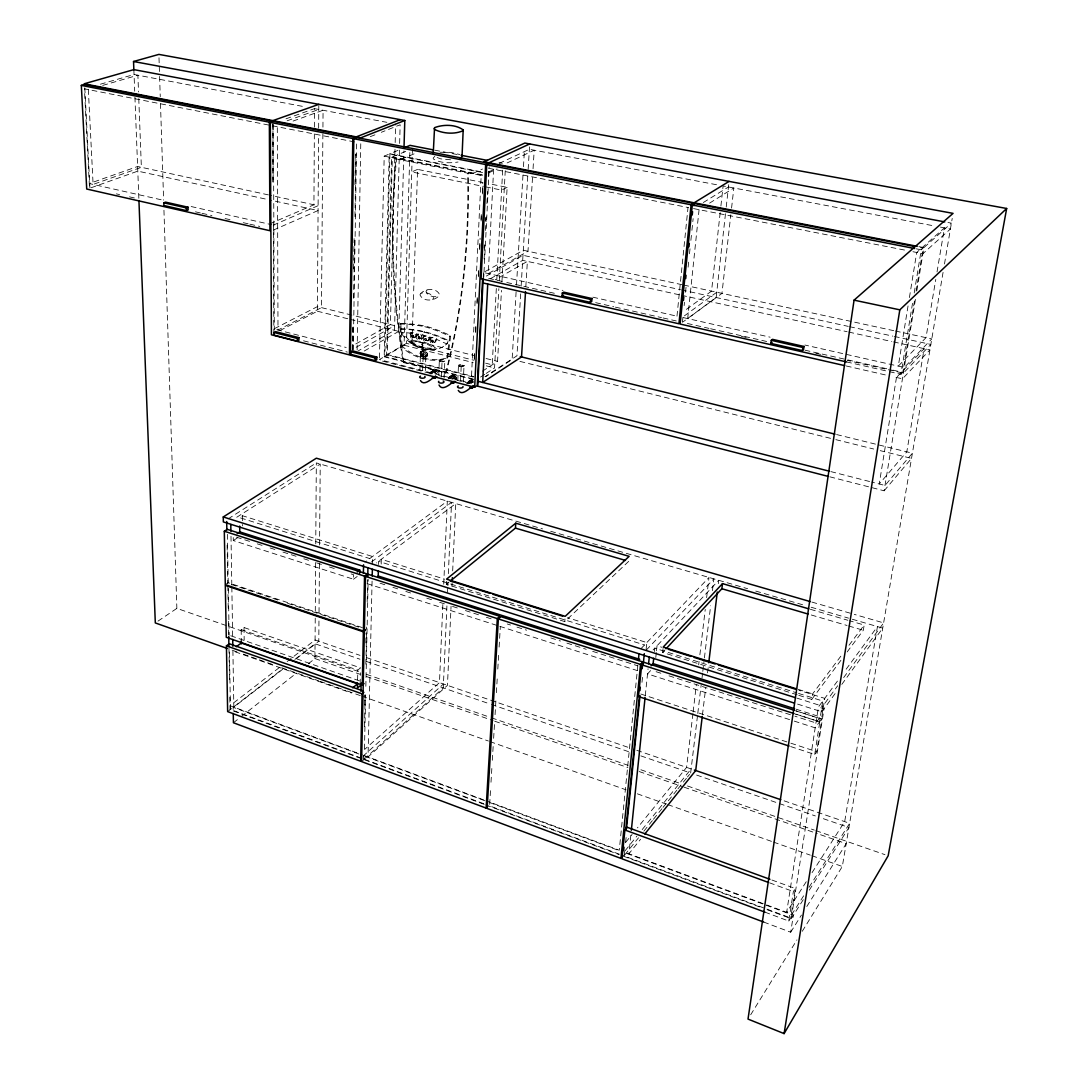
<?xml version="1.0" encoding="UTF-8"?>
<svg xmlns="http://www.w3.org/2000/svg" width="1088" height="1088" viewBox="0 0 1088 1088"><rect width="100%" height="100%" fill="white"/><g stroke="black" fill="none" stroke-linecap="round" stroke-linejoin="round"><path stroke-width="0.75" stroke-dasharray="5 3.75" d="M314.35 133.933L313.929 204.775L270.654 223.462M314.391 127.187L314.5 108.637L386.866 122.332M308.38 663.734L314.949 658.566L315.234 618.025M315.289 611.279L315.629 562.387M315.751 543.837L316.322 462.903L542.558 528.904M279.861 330.589L317.37 311.222L318.607 134.776M318.648 128.153L318.811 104.353M318.961 620.976L318.798 641.226L294.902 659.763M319.029 612.53L319.423 563.598M319.573 545.034L320.226 464.046L234.994 518.378M322.878 133.878L321.477 307.632L277.998 330.031L277.304 126.738M322.932 127.133L323.068 110.255L291.516 121.625M352.267 349.955L352.662 326.332M353.586 268.967L354.09 238.598M354.974 184.62L355.463 154.251M353.138 326.849L352.77 349.18L394.645 325.652L353.559 315.534M353.6 298.289L354.579 238.653M354.946 216.607L355.98 153.843M353.233 350.2L356.701 140.964M357.136 350.01L360.781 142.882M233.254 537.608L233.308 540.559L353.491 579.238L353.573 574.709L350.363 573.675M357.612 679.891L357.802 670.113L360.482 667.896L244.011 627.531L241.169 629.585L241.305 639.146M360.155 684.162L360.386 672.778M363.324 758.88L363.392 755.521M364.48 705.038L364.698 694.933M365.826 642.913L366.044 632.944M484.201 804.358L363.773 759.506L363.868 755.412L443.455 683.985M364.494 726.689L365.187 694.593M365.84 664.197L366.656 627.028M367.2 601.691L367.676 579.727M361.61 761.614L364.249 759.234L364.317 755.834M364.466 749.047L365.663 694.77M365.84 686.283L368.179 579.428M372.327 564.495L372.518 556.526L242.502 515.739L239.578 517.616L369.757 558.566M372.082 581.142L368.043 756.962L447.454 685.358L451.058 606.247M379.44 357.884L384.2 156.128L389.205 154.047L482.596 172.543M378.488 564.536L378.57 561.34L644.504 644.966M473.43 381.698L471.172 383.166L379.399 359.57L384.173 356.796L389.205 154.047M473.062 378.964L384.853 356.402L389.926 153.748L399.214 149.872M381.194 564.074L381.317 559.286L444.448 579.088M473.334 377.06L386.594 354.919L391.626 157.284L406.259 151.15M394.998 149.287L390.402 324.605L352.77 345.63M395.175 142.542L395.665 124.005M395.828 159.814L396.508 158.576L396.481 159.542A997.737 884.394 -2.2 0 0 403.825 362.127L403.199 362.494A998.417 884.966 -2.2 0 1 395.814 159.814L396.481 159.542M399.446 150.158L394.522 330.33L358.455 350.717M399.636 143.439L400.153 124.753L381.303 132.301M364.235 351.016L398.779 331.378L403.92 150.865M384.853 356.402L404.07 345.209L409.863 152.13M412.447 148.553L406.477 343.346L474.082 360.291M386.594 354.919L412.094 340.082L417.574 169.388L482.256 182.376M419.886 370.505L420.39 355.885M422.606 370.546L423.123 355.98M425.34 370.586L425.857 356.075M438.75 375.36L439.321 360.686M441.429 377.019L442.082 360.781M444.162 377.06L444.829 360.876M442.843 604.588L439.47 682.611L364.752 749.333M443.727 584.229L447.318 501.119L364.942 562.129M628.674 561.367L564.781 621.602L446.325 584.297L446.556 579.142M446.923 605.894L443.278 687.902L363.773 759.506M447.535 592.321L447.753 587.221M447.834 585.521L447.984 582.134M448.365 573.648L451.534 502.343L369.362 563.53M457.803 380.27L458.47 365.527M445.482 373.32A670.344 450.078 69.9 0 0 467.636 174.134L468.289 172.87L481.195 175.426L471.172 383.166M403.199 362.494L446.094 372.953A670.018 450.01 69.9 0 0 468.262 173.849L468.289 172.87M460.564 380.297L461.23 365.622M451.982 586.051L452.132 582.678M452.676 570.901L455.75 503.581L376.462 562.904M463.257 381.97L464.005 365.718M474.246 358.428L474.654 349.955M475.565 331.323L475.973 322.85M476.966 302.532L477.374 294.059M478.285 275.427L478.706 266.954M479.604 248.322L480.107 238.163M481.018 219.531L481.426 211.072M482.338 192.44L482.827 182.267M474.341 359.625L474.667 352.852M475.66 332.574L475.986 325.802M477.061 303.824L477.387 297.065M478.38 276.774L478.72 270.014M479.699 249.723L480.121 241.264M481.114 220.986L481.44 214.214M482.433 193.936L482.841 185.477M484.133 248.091L484.296 244.705M485.479 220.959L485.656 217.559M483.439 272.789L483.181 277.862L522.988 255.299L680.49 289.721M484.119 259.053L484.881 244.011M485.561 230.479L486.241 216.934M486.907 203.592L487.506 191.542M488.254 176.705L488.689 167.851M483.752 277.263L483.929 273.918M484.01 272.245L489.301 166.845M493.626 169.279L488.267 273.578L527.993 251.26L532.644 175.481M496.318 288.497L492.225 364.834L485.629 363.174M496.781 280.01L502.887 166.206M486.146 373.415L494.55 367.934L498.848 288.701M499.31 280.269L505.254 170.694M482.406 371.185L497.556 361.379L501.473 290.428M501.935 281.982L507.13 187.367L488.893 183.709M516.106 291.829L512.122 359.462L485.642 376.774M516.501 285.07L523.07 173.482M523.464 166.722L524.47 149.818M490.498 790.677L489.586 805.895L621.561 855.018M491.001 782.231L491.926 767.026M492.32 760.267L493.231 745.062M493.639 738.303L494.659 721.412M495.067 714.653L495.978 699.448M496.373 692.689L497.393 675.798M497.801 669.038L498.712 653.834M499.12 647.074L500.33 626.81M520.676 293.842L516.95 355.79L484.962 376.706M521.138 286.117L527.748 176.106M528.156 169.347L529.53 146.635M525.83 286.525L527.381 261.392L495.081 279.834M533.052 168.735L534.194 150.212L507.144 162.928M422.647 346.419L422.865 345.494M564.781 621.602L564.985 618.977M637.826 665.475L619.262 850.218L486.037 800.768M676.981 316.173L688.01 207.495M624.743 850.938L624.226 856.011L765.34 908.548M625.614 842.479L626.13 837.406M641.974 682.339L642.491 677.334M646.122 649.264L646.802 642.559L567.487 617.685M682.421 322.347L683.278 313.983M684.148 305.619L684.488 302.274M685.522 292.237L686.038 287.218M688.119 267.145L688.799 260.44M689.493 253.749L690.186 247.058M690.88 240.366L691.737 232.002M691.914 230.33L693.124 218.62M630.822 835.298L628.905 853.794L640.574 839.256M645.279 695.681L648.067 668.766M699.067 209.671L687.684 318.58L721.956 293.379L730.81 214.758M654.391 651.562L654.745 648.19L796.933 692.906M655.792 657.519L656.322 652.487M656.499 650.801L657.03 645.769L661.871 647.292M797.164 694.797L662.633 652.433L663.218 647.061M720.174 212.677L711.552 291.108L683.631 311.345M720.909 205.999L723.112 185.966L933.735 225.828M725.492 213.71L716.162 297.514L683.087 321.844M726.226 207.033L728.933 182.798M731.571 208.066L733.829 188.006L708.805 203.606M692.934 713.592L686.582 767.38L637.432 827.873M693.138 711.919L696.306 685.018M698.686 664.85L699.094 661.49M699.883 654.772L705.242 609.389M706.629 597.625L709.009 577.456L639.35 650.366M690.649 773.038L697.571 715.115M697.775 713.442L701.189 684.842M702.005 678.11L702.603 673.064M702.807 671.378L704.208 659.614M704.412 657.927L710.641 605.785M712.45 590.634L713.864 578.857L645.646 650.774M702.44 714.966L705.69 688.024M707.526 672.874L708.546 664.455M718.311 583.644L718.719 580.285L653.086 649.958M446.869 358.224L449.766 336.246L450.704 335.689A170.095 132.614 54.8 0 0 425.707 326.142A170.666 133.538 54.4 0 0 400.806 323.462L399.854 323.993L401.118 346.705A54.468 44.118 61.4 0 0 423.613 358.89A54.482 44.132 61.4 0 0 446.855 358.21L447.794 357.653L450.704 335.689M421.818 344.869L422.198 343.794M798.782 695.314L811.757 699.394L812.6 693.899L842.928 653.385M422.824 345.943L422.566 346.759M837.42 681.115L818.407 707.01L786.651 912.356L806.602 881.171M764.946 912.152L788.773 921.046L793.37 891.548L795.314 888.529L771.514 879.866M790.677 746.558L814.722 754.46L819.808 721.793L821.78 719.059L795.926 710.804M797.586 704.113L821.848 711.81L822.705 706.275L837.678 685.766M794.226 721.099L815.184 727.845L821.508 719.1L824.745 698.374L798.946 690.282M788.773 921.046L790.704 917.986L795.314 888.529M814.722 754.46L816.68 751.672L821.78 719.059M767.502 909.867L791.221 918.694L824.038 708.791L818.407 707.01M763.708 922.066L790.704 932.212L793.356 915.307L624.662 852.666M908.045 305.946L898.307 366.112L925.983 337.674L935.775 279.439M909.405 297.582L916.708 252.457L944.438 227.854L936.89 272.789M889.426 371.674L900.959 374.299L912.859 301.267M914.219 292.958L921.25 249.805L923.1 248.159L919.768 247.506M900.959 374.299L902.809 372.368L914.709 299.499M916.069 291.217L923.1 248.159M829.831 476.816L884.122 490.797L915.797 297.187M916.885 290.496L923.902 247.615L951.402 223.149L946.424 222.21M847.144 651.957L863.314 630.265L864.171 625.029L849.524 620.745M432.521 370.736L429.991 373.878L431.487 372.939C431.65 368.682 437.702 370.138 437.866 373.674M802.278 931.274L842.316 866.483L943.133 271.986M944.479 263.976L952.218 218.389M456.661 379.413C457.341 375.469 450.486 372.939 450.133 377.74L448.65 378.678M467.677 382.663L467.514 383.534L470.778 379.984L473.294 380.27L471.838 381.222L469.309 380.936L467.677 382.663L469.132 381.711M411.4 335.974L411.441 335.716M413.807 336.831L413.712 336.029M418.186 337.28L419.329 338.844M420.417 338.477L419.261 336.899M424.497 339.225L425.286 338.409M424.551 338.966C428.019 336.695 426.578 343.006 424.66 339.415M431.147 340.87L431.936 340.068M435.309 340.082L436.519 339.361L446.814 343.89L448.161 340.449A119.748 94.411 56 0 0 428.468 332.738L420.689 330.82A119.762 94.425 56 0 0 401.105 328.834L400.86 332.506C409.455 346.46 429.175 355.98 444.122 345.998L443.455 346.406L447.481 343.495L448.161 340.449M421.886 344.461L422.321 343.645L422.742 345.562M451.901 375.142L448.8 377.808L450.282 376.87M413.807 336.967L413.848 335.961L412.039 335.24M420.281 338.681L420.566 337.865M750.693 1014.764L796.946 939.91M431.46 340.326L431.283 341.414L432.806 342.162M433.718 341.659L432.97 342.217M790.704 932.212L801.434 915.076M806.806 906.508L846.178 843.662L818.897 834.156M791.221 918.694L804.114 898.321M809.254 890.188L848.926 827.492L821.671 818.122M803.624 895.832L791.901 914.314L624.077 852.013M809.037 887.291L849.633 823.317L782.394 800.251M812.042 872.658L844.682 821.617L877.445 626.579L844.424 671.568M423.028 350.758L420.526 351.614L420.063 353.736M420.662 351.533C418.798 354.158 422.158 357.082 424.823 356.905M427.067 356.211L427.312 353.206L423.898 350.989M821.848 711.81L836.822 691.234M841.813 684.379L882.735 628.116L850.177 618.623M843.676 677.566L883.619 622.894L854.284 614.366M811.757 699.394L842.085 658.73M849.007 645.279L864.171 625.029M624.702 854.964L638.534 837.787M643.851 831.178L652.365 820.61M653.426 819.278L661.939 808.71M663 807.391L667.257 802.101M668.318 800.782L676.831 790.214M677.892 788.895L686.406 778.314M687.466 776.995L689.588 774.357M625.138 850.694L636.847 836.182M642.178 829.6L691.138 768.944M625.682 842.33L632.087 834.442M410.842 341.958L410.421 342.475C416.786 347.154 427.87 351.424 435.377 347.711C429.026 342.829 418.73 339.565 410.842 341.958C418.73 341.469 428.114 343.291 434.194 348.418L433.758 348.935M412.053 341.265L411.618 341.782C417.683 346.909 427.067 348.704 434.942 348.228M422.566 346.95L421.94 346.147M884.122 490.797L911.513 458.388L880.26 450.65M424.293 354.634C421.641 348.16 423.382 360.264 423.45 353.097M650.597 670.589L647.537 673.894L792.622 720.582M662.633 652.433L664.918 649.985M420.906 293.311L419.941 294.794C423.137 302.219 434.683 301.131 439.334 295.501L439.606 294.671C436.614 287.599 425.721 288.279 420.906 293.311C425.231 291.693 431.99 293.352 433.609 298.017L432.616 299.499M426.958 290.006L425.993 291.475C427.598 296.126 434.33 297.745 438.627 296.154M459.258 365.255L461.978 366.126L464.549 365.5M446.325 584.297L448.936 582.175M410.53 333.105C408.326 346.46 426.034 329.555 410.53 333.105C413.127 331.554 417.615 335.526 414.773 337.756M411.767 332.398C408.925 334.642 413.413 338.586 415.997 337.049M418.363 334.03C416.867 347.494 431.555 330.521 416.99 334.846M423.64 336.342C421.369 349.751 439.226 332.792 423.64 336.342C426.238 334.791 430.766 338.776 427.897 341.02M421.382 339.402C423.123 326.169 408.095 342.462 422.606 338.694M430.29 337.987C428.006 351.424 445.917 334.438 430.29 337.987C432.888 336.423 437.444 340.422 434.547 342.679M431.501 337.28C428.604 339.524 433.146 343.509 435.758 341.958M233.43 722.745L239.999 717.563M241.318 716.53L296.548 673.05M227.65 711.606L283.179 668.494M294.916 659.396L315.058 643.77L359.951 659.219M282.962 669.038L233.838 707.146L232.914 651.331M279.181 667.692L229.976 705.704L362.29 754.827M287.15 661.518L315.085 639.948L360.019 655.357M353.491 579.238L357.19 576.477M716.747 292.237L682.326 317.37L770.114 337.185M422.443 356.143C432.385 357.87 420.553 346.324 420.757 354.702M421.967 351.791C419.342 353.79 423.64 357.15 425.884 355.871M425.218 356.279C427.856 354.28 423.558 350.907 421.301 352.199M225.298 584.705L228.222 582.706L364.521 628.347M158.005 621.112L176.868 608.382L359.91 672.044M233.308 540.559L238.53 537.146M480.542 377.06L484.745 374.326M468.602 381.317L470.778 379.984M468.044 381.902L469.513 380.95M470.125 380.786L471.58 379.834M470.982 380.882L472.45 379.93M466.521 383.928L470.682 381.222M456.593 378.488L455.11 379.426L454.825 378.502L456.307 377.563M434.833 156.332L433.078 158.168L433.663 159.188C440.912 163.35 450.01 163.2 458.062 162.03M449.711 376.462L452.064 376.04L453.682 376.924L455.165 375.986M453.682 376.924L454.335 377.645L455.818 376.706M449.167 377.046L450.65 376.108M451.221 375.931L452.703 374.993M452.064 376.04L453.546 375.102M450.337 377.318L451.819 376.38M228.086 518.908L316.322 462.903M452.907 376.366L454.39 375.428M431.025 371.661L433.35 371.239L435.608 372.844L437.09 371.906M437.58 372.762L436.084 373.687L435.608 372.844M430.141 373.007L431.637 372.082M433.35 371.239L434.846 370.301M431.637 372.518L433.146 371.593M434.18 371.566L435.676 370.641M434.955 372.11L436.451 371.185M703.31 202.531L728.47 186.986M430.494 372.246L433.214 370.355M432.507 371.144L434.003 370.206M423.599 355.055L423.912 353.981L422.919 353.423M423.613 358.877L424.551 358.306A54.427 44.118 61.4 0 0 447.78 357.639M423.3 349.343L432.398 349.751L440.45 347.902M428.155 337.606L431.242 337.47L430.032 338.191M421.478 335.798L424.878 335.621C421.954 337.838 426.496 341.863 429.107 340.299M400.411 329.215A119.816 94.438 56 0 1 420.022 331.214L424.524 331.69M423.858 332.085L424.633 331.718M401.118 346.705L402.07 346.147A54.427 44.105 61.4 0 0 424.551 358.333M418.513 336.899L419.084 336.777M415.126 334.506L418.214 334.138M399.854 323.993A170.802 133.579 54.4 0 1 424.755 326.686L425.707 326.142M409.863 333.785L411.087 333.078L400.86 332.506L401.105 328.834M490.294 278.746L522.689 260.358L679.946 294.943M507.13 187.367L501.609 190.101L484.962 186.742M488.063 172.203L495.38 168.762M488.226 173.114L497.026 168.966M499.215 163.377L529.366 149.301L718.515 185.096M472.926 173.454L482.46 169.034M417.574 169.388L411.726 171.945L483.29 186.402M273.387 230.071L318.077 210.528L270.11 200.042M273.374 225.094L318.104 205.686L270.082 195.255M401.404 159.229L414.419 153.707M370.301 136.653L375.02 134.79M411.781 335.349L413.658 335.702M412.91 337.334L413.603 337.13M287.15 120.782L318.784 109.453M91.079 187.762L137.795 171.129L268.45 199.675M285.981 118.81L314.5 108.637M425.626 356.932L427.203 356.13L427.666 354.008M100.436 84.198L134.042 74.487L305.47 106.923M102.734 85.408L137.89 75.208L138.516 91.963M425.408 356.184L421.559 356.007M422.198 343.713L422.865 345.032M413.345 337.226L412.27 337.171M431.8 340.136L433.636 341.482M433.106 342.135L432.344 342.19M440.042 152.252L450.881 152.374L459.83 154.537M421.967 350.894L425.027 351.261M425.762 356.85L423.694 356.837M443.346 361.23L439.946 360.359M450.568 159.773L440.762 158.889L433.772 156.237M418.948 336.858L420.009 337.103M432.099 340.109L433.486 340.938M419.655 338.898L418.88 338.817M426.156 340.503L424.782 339.687M940.399 227.093L950.422 228.997L922.91 253.681L912.941 251.722M434.778 150.171L459.49 154.972M499.038 162.67L502.33 163.309M918.898 246.65L923.902 247.615M916.273 248.839L921.25 249.805M354.511 141.916L84.429 88.822L89.529 188.306M488.675 168.3L688.527 207.59M693.532 208.583L906.29 250.403M389.926 153.748L483.262 172.23M482.378 174.882L392.346 156.985L387.274 354.525L473.974 376.638M391.626 157.284L483.167 175.494M384.2 156.128L396.508 158.576M395.855 158.862L467.663 173.155M268.437 194.902L137.605 166.491L89.284 183.546L161.609 199.866M682.026 284.702L523.301 250.24L483.453 272.49L562.999 290.442M683.686 285.056L893.724 330.67M895.383 331.024L931.777 338.926L904.305 367.472L804.902 345.032M681.496 289.938L848.273 326.386M849.606 326.686L892.854 336.138M894.363 336.464L930.838 344.434L903.366 373.157L847.13 360.373M681.605 295.31L847.144 331.718M848.803 332.085L891.834 341.55M893.493 341.904L929.914 349.914L902.442 378.828L892.527 376.557M191.189 206.543L271.728 224.713M592.838 297.174L677.348 316.254M116.307 193.868L119.598 194.616M129.486 196.86L134.436 197.975M195.432 211.82L200.382 212.949M202.028 213.316L211.915 215.56M225.107 218.566L230.058 219.681M243.236 222.673L248.186 223.802M249.832 224.169L259.719 226.413M488.689 278.378L505.145 282.118M506.79 282.486L556.158 293.692M595.653 302.654L613.754 306.775M615.4 307.142L661.477 317.601M663.122 317.968L676.287 320.96M687.385 323.476L708.927 328.372M710.586 328.739L766.931 341.537M805.038 350.186L891.208 369.743M892.867 370.11L902.809 372.368M741.254 336.328L746.218 337.457M815.714 353.246L823.97 355.123M846.573 361.923L887.781 371.294M846.287 365.99L885.931 375.047M351.914 315.126L317.41 306.626L273.836 328.957L346.188 347.494M836.604 434.547L912.397 453.22L885.006 485.466L871.869 482.106M317.37 311.222L348.554 318.947M350.2 319.355L398.779 331.378M519.955 361.406L834.197 439.239M835.842 439.647L873.678 449.018M412.094 340.082L474.558 355.64M486.064 358.51L497.556 361.379M404.07 345.209L473.158 362.562M486.322 365.867L494.55 367.934M461.87 365.119L464.304 365.731M384.173 356.796L474.055 379.794M403.811 362.127L446.094 372.953M830.838 471.594L870.237 481.685M303.525 340.802L347.344 352.077M382.568 361.134L433.187 374.15M439.715 375.836L469.105 383.398M423.953 332.112L427.788 333.132A119.816 94.425 56 0 1 447.494 340.843M811.893 602.072L852.652 613.904M550.691 531.27L747.633 588.717M755.779 591.083L804.603 605.336M811.118 607.226L848.558 618.147M810.438 609.321L847.892 620.269M811.294 614.992L847.062 625.491M848.681 625.967L863.314 630.265M798.143 689.357L812.6 693.899M798.551 693.423L822.786 701.039L819.563 721.793L795.478 714.095M796.783 698.088L822.705 706.275M796.212 709.226L820.325 716.91L815.946 722.935L794.961 716.217M795.627 710.831L821.508 719.1M795.736 714.095L819.808 721.793M236.45 537.159L250.879 541.797M257.298 543.85L263.718 545.904M270.137 547.958L276.556 550.025M282.975 552.078L297.418 556.702M303.838 558.77L310.243 560.823M316.662 562.877L323.082 564.944M329.501 566.998L335.92 569.051M380.038 583.195L386.485 585.262M392.931 587.33L399.378 589.397M405.81 591.464L412.257 593.531M426.754 598.169L433.201 600.236M439.647 602.303L446.094 604.37M452.54 606.438L458.973 608.505M465.419 610.572L479.917 615.223M486.363 617.277L492.81 619.344M507.307 623.995L510.53 625.029M516.977 627.096L526.633 630.197M550.8 637.935L560.47 641.036M566.916 643.103L586.242 649.305M592.688 651.372L637.799 665.829M656.105 671.704L662.565 673.771M669.025 675.838L793.342 715.686M367.078 583.617L498.154 625.804M499.773 626.321L637.323 670.602M423.966 348.935L411.713 342.951L401.554 332.112M640.778 694.008L789.249 742.682M790.867 743.199L816.68 751.672M231.445 584.487L281.139 601.147M287.558 603.296L361.298 628.007M366.438 657.56L630.414 748.122M636.806 750.312L695.708 770.522M366.343 661.422L489.872 703.936M491.409 704.466L629.612 752.026M640.859 755.888L690.2 772.874M696.619 775.078L815.347 815.946M241.169 629.585L357.802 670.113M366.33 674.274L489.967 717.278M491.572 717.835L628.048 765.313M640.9 769.774L681.034 783.741M687.466 785.971L814.3 830.09M815.905 830.647L884.952 854.665M314.949 658.566L359.897 674.22M366.316 676.464L493.095 720.637M494.7 721.194L627.912 767.611M639.146 771.528L682.475 786.624M684.08 787.182L817.292 833.598M230.751 635.759L363.365 682.23M232.179 650.189L236.98 651.889M243.386 654.16L257.802 659.274M259.393 659.831L275.414 665.516M281.819 667.787L318.648 680.843M320.253 681.414L345.875 690.499M347.48 691.057L360.291 695.599M361.882 696.17L488.403 741.023M490.008 741.594L626.117 789.847M637.337 793.818L666.155 804.032M667.76 804.603L771.854 841.5M773.446 842.071L810.288 855.127M811.879 855.698L842.316 866.483M235.09 651.766L351.478 693.042M412.733 337.212L411.985 336.994M769.529 882.83L793.37 891.548M363.868 755.412L484.446 800.17M358.89 753.984L233.172 707.295L233.24 711.933M365.255 756.337L487.805 801.842M489.396 802.441L618.297 850.299M361.746 758.295L230.466 709.43L229.391 648.815M364.249 759.234L487.016 804.93M766.931 909.133L790.704 917.986M233.226 710.899L362.182 758.921M485.792 804.943L618.895 854.515M623.642 856.283L761.178 907.501M421.763 355.749L422.838 356.402M432.167 341.999L431.31 341.061M471.838 381.222L473.266 382.514M425.802 351.859L427.176 353.287M421.151 355.218L421.926 355.871M418.717 338.558L418.132 337.525M420.553 354.457L421.192 355.259M411.876 336.695L411.536 335.893M454.335 377.645L454.825 378.502M431.487 372.939L431.569 373.864M468.982 382.582L469.05 383.52M400.806 323.449L402.07 346.147M88.346 89.583L93.106 184.416L141.372 167.307L138.774 98.654M84.81 87.842L89.923 187.884M133.851 69.618L134.694 91.215M134.926 97.118L138.87 198.886M158.998 57.786L159.542 74.732M159.596 76.418L160.262 96.75M160.48 103.523L163.622 200.097M163.948 210.256L176.868 608.382M227.365 534.344L228.222 582.706M228.33 588.431L229.16 635.202M227.12 545.156L227.814 584.025M227.841 585.725L228.262 609.375M228.466 621.207L228.711 634.726M228.956 648.244L229.554 682.054M229.826 697.258L230.044 709.716M230.996 536.316L231.812 585.371M231.839 587.058L232.682 637.799M242.502 515.739L242.638 525.912M244.011 627.531L244.174 640.261M273.401 124.698L274.298 329.882M272.911 121.938L273.183 183.056M273.36 224.033L273.85 333.69M272.435 124.494L272.694 182.036M424.755 326.686A170.231 132.654 54.8 0 1 449.766 336.246M468.438 383.778A2.72 2.217 57.3 0 1 472.94 383.656M469.962 383.493A2.72 2.217 57.3 0 1 473.008 381.154M430.902 374.109A2.706 2.162 58.4 0 1 435.282 373.973M432.453 373.837A2.693 2.162 58.4 0 1 434.207 371.212A2.693 2.162 58.4 0 1 436.982 373.701M449.684 378.284A2.72 2.19 57.9 0 1 454.213 379.454M451.058 377.971A2.706 2.19 57.9 0 1 453.506 376.067A2.706 2.19 57.9 0 1 455.75 379.182M896.471 377.454L879.226 483.983L906.807 451.846L924.147 348.65L896.471 377.454M440.137 361.447A2.761 1.034 2.3 0 0 444.734 361.134A2.761 1.034 2.3 0 0 441.361 359.747A2.761 1.034 2.3 0 0 440.137 361.447M459.299 366.302A2.774 1.047 2.6 0 0 463.91 365.99A2.774 1.047 2.6 0 0 460.496 364.589A2.774 1.047 2.6 0 0 459.299 366.302M421.165 356.646A2.734 1.02 2.1 0 0 425.762 356.347A2.734 1.02 2.1 0 0 422.443 354.974A2.734 1.02 2.1 0 0 421.165 356.646"/><path stroke-width="1.5" d="M297.31 341.129L297.323 338.477L298.914 337.634L298.914 340.286L297.31 341.129L273.958 335.104L273.945 332.479L275.563 331.636L298.914 337.634M352.798 138.53L349.425 354.892L271.415 334.778L270.327 122.386L273.387 121.298L355.735 137.387L352.798 138.53L270.327 122.386M353.818 138.734L485.642 164.533L488.362 163.282L356.755 137.578L353.818 138.734L350.39 355.15L474.667 387.206L477.265 385.492L482.61 278.623M350.853 351.71L350.812 354.389L375.238 360.686L376.774 359.788L376.829 357.095L352.403 350.826L350.853 351.71L375.292 357.979L376.829 357.095M357.544 683.142L357.449 688.038L360.128 685.794M359.679 573.131L359.747 570.112L239.768 531.882L237.157 533.582M360.971 691.41L361.148 682.965M363.392 573.254L363.569 564.822M363.882 692.335L362.073 693.845L360.672 761.26L227.65 711.606L226.426 645.85L229.31 643.756L363.174 691.002M363.365 631.802L225.311 585.412L226.277 637.282L362.263 685.059L363.365 631.802L365.201 630.346M363.392 631.067L364.534 576.11L367.309 574.029L227.283 529.339L224.305 531.243L225.298 584.705L363.392 631.067L365.214 629.612M486.132 808.085L497.311 618.596L499.882 616.325L368.288 574.328L365.514 576.422L361.61 761.614L486.132 808.085L487.778 806.371M367.758 576.354L367.934 567.909M375.238 360.686L375.292 357.979M372.205 576.069L372.354 569.31M378.175 577.334L378.338 570.928M404.015 147.492L404.79 120.496L133.851 69.618L84.17 83.803L360.862 137.782L404.79 120.496M433.242 153.558L434.547 127.663C443.265 124.304 455.559 124.263 463.189 129.907L462.033 156.536L460.374 158.386M452.214 581.006L452.363 577.633M474.667 387.206L485.642 164.533M486.744 164.75L481.1 278.759L678.926 323.775L691.098 204.762L693.437 203.32L489.464 163.499L486.744 164.75L691.098 204.762M483.126 279.018L477.754 386.186L828.186 476.394M487.737 284.036L482.678 382.446L521.519 356.918L525.531 291.557M642.192 668.698L642.886 661.966L500.942 616.665L498.372 618.936L487.125 808.466L620.922 858.391L623.152 855.617M450.242 581.114L515.454 528.115L515.753 523.192L629.15 556.335L565.189 616.338L446.556 579.142L515.753 523.192M562.102 295.977L562.306 293.012L563.706 292.142L591.954 298.534L591.722 301.512L590.349 302.396L562.102 295.977L563.502 295.106M590.349 302.396L590.58 299.418L591.954 298.534M638.343 660.443L639.01 653.725M620.922 858.391L640.56 664.442L642.886 661.966M769.923 879.281L627.164 827.261L624.906 830.008L621.982 858.799L764.946 912.152M794.308 710.287L644.014 662.334L641.702 664.795L638.466 696.538L789.086 746.042M623.669 850.558L624.009 847.198M625.736 830.348L639.445 695.64M639.962 690.594L640.302 687.222M626.484 828.471L640.03 695.694M643.28 663.762L644.314 653.67M914.763 246.527L694.674 203.565L692.335 204.993L680.122 324.047L846.573 361.923M683.468 300.342L683.808 296.997M685.698 278.596L686.052 275.25M688.976 246.813L689.316 243.467M692.24 215.03L692.58 211.684M693.831 205.686L694.13 202.803L729.082 181.397M631.339 830.253L645.102 697.354M648.584 663.707L649.291 656.989M652.99 665.013L653.684 658.281M702.236 716.638L695.708 770.522L644.817 833.966M708.75 662.769L717.291 592.062M666.06 648.761L721.874 588.73L722.5 583.617L808.806 608.845M770.889 343.427L771.283 340.326L772.466 339.334L804.005 346.46L803.583 349.574L802.427 350.594L770.889 343.427L772.072 342.434M802.427 350.594L802.849 347.48L804.005 346.46M133.538 61.499L953.061 213.37L854.066 300.152L748.014 1019.089L784.094 1033.6L888.162 855.78L1006.672 208.474L158.889 54.4L133.538 61.499L133.865 69.972M784.094 1033.6L899.817 309.835L1006.672 208.474M463.189 129.907L462.835 130.832C454.186 134.531 443.156 133.579 434.738 129.554L434.139 128.588M455.042 381.235L453.424 382.949L450.935 382.663M473.96 386.104L472.314 387.831L469.798 387.532L471.254 386.58M435.948 377.155L434.724 378.121L432.262 377.835M651.086 665.815L653.126 663.626L794.594 708.71M722.5 583.617L663.218 647.061L796.525 688.854M362.263 685.059L364.058 683.536M352.743 687.806L357.53 683.808L241.359 642.981L236.286 646.694M357.272 571.962L359.747 570.112M472.41 386.594C469.186 388.348 461.883 396.467 458.279 390.429M470.642 387.872L473.783 386.879L472.314 387.831M471.512 387.981L472.967 387.015M453.424 382.949L455.6 381.63L454.118 382.582M453.506 381.711C450.432 383.819 442.15 391.734 439.022 384.989M794.349 703.093L223.339 521.914L223.258 516.95L316.35 458.198L810.261 601.596M434.724 378.121L436.9 376.815L434.588 377.237M434.792 376.897C431.446 378.542 424.116 386.594 420.458 380.596M488.947 162.778L529.679 143.956M405.416 147.302L410.067 145.357L433.133 149.845M186.402 210.623L188.129 209.93L188.047 207.21L165.566 202.137L163.826 202.803L163.921 205.51L186.402 210.623L186.32 207.89L188.047 207.21M356.252 136.884L400.289 119.653M272.898 120.618L318.811 104.353M269.348 122.196L272.422 121.108L84.633 84.456L81.328 85.394L86.714 189.026L269.933 230.71L269.348 122.196L81.328 85.394M454.09 382.146L454.893 382.01M944.765 221.898L524.865 143.045L483.997 161.799L917.238 246.323M461.149 155.298L487.506 160.426M692.335 204.993L914.614 248.513M854.066 300.152L899.817 309.835M163.826 202.803L186.32 207.89M562.306 293.012L590.58 299.418M771.283 340.326L802.849 347.48M482.936 282.934L844.628 365.609M520.254 356.606L834.958 434.139M477.999 381.249L829.206 471.172M273.945 332.479L297.323 338.477M515.454 528.115L625.437 560.415M721.874 588.73L808.044 614.04M450.922 581.114L489.777 593.3M493.014 594.32L562.632 616.162M668.318 649.305L690.894 656.39M694.117 657.397L715.088 663.979M718.311 664.986L795.722 689.275M223.258 516.95L795.165 697.571M378.148 575.987L639.703 659.342M224.305 531.243L364.534 576.11M365.514 576.422L497.311 618.596M498.372 618.936L640.56 664.442M641.702 664.795L794.131 713.578M694.348 770.046L780.79 799.707M226.426 645.85L362.073 693.845M227.365 648.489L155.312 622.934L138.938 200.586M624.906 830.008L767.938 882.259M763.708 922.066L233.43 722.745L233.267 713.47M226.698 521.506L226.848 529.951M228.738 636.426L228.915 646.558M230.792 524.484L230.901 531.243M232.71 639.486L232.832 646.258M239.686 526.102L239.795 532.889M241.318 640.737L241.373 643.933M443.17 381.045A2.747 1.21 0.2 0 1 443.319 382.677A2.747 1.21 0.2 0 1 439.647 382.881A2.747 1.21 0.2 0 1 438.858 381.29M462.93 386.526A2.761 1.224 0.5 0 1 461.448 387.94A2.761 1.224 0.5 0 1 458.021 387.518A2.761 1.224 0.5 0 1 458.306 385.954M473.076 385.628A2.72 2.217 57.3 0 1 470.696 386.893M424.755 376.434A2.734 1.197 -0.1 0 1 423.926 378.012A2.734 1.197 -0.1 0 1 420.281 377.781A2.734 1.197 -0.1 0 1 420.485 376.162M435.445 375.931A2.706 2.162 58.4 0 1 432.534 376.965M453.9 381.29A2.72 2.19 57.9 0 1 451.806 382.024"/></g></svg>
